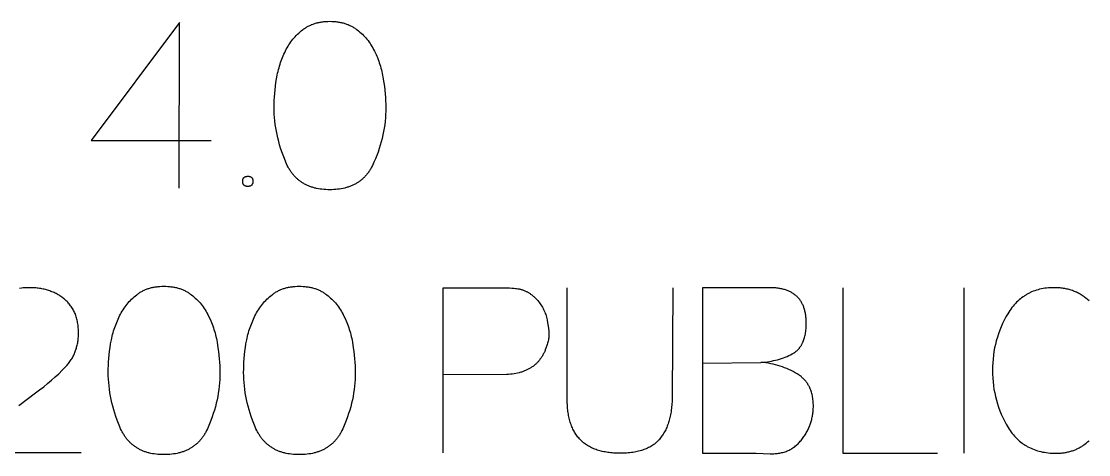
# Model space of a CAD drawing. Header units: millimetres. Extents: x -1220 to 1220, y -1270 to 3400.
# Drawn here: x -448.9 to 28, y 2732.9 to 2926.6 of the extents above; entities that cross this region are included whole.
import ezdxf

# ---------------------------------------------------------------- set-up
doc = ezdxf.new("R2010")
doc.units = ezdxf.units.MM
doc.layers.add('TC', color=220, linetype='CONTINUOUS', true_color=0xff00bb)

msp = doc.modelspace()

# ---------------------------------------------------------------- linework, layer by layer
at = {"layer": 'TC'}
for points in [[(-378.35, 2851.94), (-378.25, 2926.05), (-417.78, 2873.3)], [(-417.78, 2873.3), (-364.08, 2873.3)], [(-450.08, 2754.84), (-446.36, 2757.71), (-442.63, 2760.5), (-440.75, 2761.88), (-438.93, 2763.29), (-437.17, 2764.71), (-435.46, 2766.15), (-433.81, 2767.62), (-432.22, 2769.1), (-430.68, 2770.6), (-429.2, 2772.13), (-428.84, 2772.51), (-428.5, 2772.9), (-428.16, 2773.3), (-427.84, 2773.7), (-427.52, 2774.11), (-427.22, 2774.53), (-426.93, 2774.95), (-426.66, 2775.37), (-426.39, 2775.8), (-426.13, 2776.24), (-425.89, 2776.68), (-425.66, 2777.13), (-425.44, 2777.58), (-425.22, 2778.04), (-425.03, 2778.5), (-424.84, 2778.97), (-424.66, 2779.45), (-424.5, 2779.93), (-424.34, 2780.41), (-424.2, 2780.91), (-424.07, 2781.4), (-423.95, 2781.91), (-423.85, 2782.42), (-423.75, 2782.93), (-423.66, 2783.45), (-423.59, 2783.98), (-423.53, 2784.51), (-423.48, 2785.04), (-423.44, 2785.58), (-423.41, 2786.13), (-423.39, 2786.69), (-423.39, 2787.24), (-423.39, 2787.86), (-423.41, 2788.47), (-423.44, 2789.07), (-423.48, 2789.65), (-423.54, 2790.23), (-423.6, 2790.8), (-423.68, 2791.36), (-423.78, 2791.92), (-423.88, 2792.46), (-423.99, 2792.99), (-424.12, 2793.51), (-424.26, 2794.03), (-424.41, 2794.53), (-424.58, 2795.03), (-424.76, 2795.52), (-424.94, 2795.99), (-425.15, 2796.46), (-425.36, 2796.92), (-425.58, 2797.37), (-425.82, 2797.81), (-426.07, 2798.24), (-426.33, 2798.66), (-426.61, 2799.07), (-426.89, 2799.47), (-427.19, 2799.87), (-427.5, 2800.25), (-427.83, 2800.63), (-428.16, 2800.99), (-428.51, 2801.35), (-428.87, 2801.7), (-429.24, 2802.03), (-429.62, 2802.36), (-430.02, 2802.68), (-430.41, 2802.99), (-430.82, 2803.29), (-431.23, 2803.58), (-431.65, 2803.85), (-432.08, 2804.12), (-432.51, 2804.38), (-432.95, 2804.63), (-433.39, 2804.87), (-433.84, 2805.09), (-434.3, 2805.31), (-434.76, 2805.52), (-435.23, 2805.72), (-435.71, 2805.9), (-436.19, 2806.08), (-436.68, 2806.25), (-437.17, 2806.4), (-437.68, 2806.55), (-438.18, 2806.69), (-438.7, 2806.81), (-439.22, 2806.93), (-439.75, 2807.04), (-440.28, 2807.13), (-440.82, 2807.22), (-441.37, 2807.29), (-441.92, 2807.36), (-442.48, 2807.42), (-443.05, 2807.46), (-443.62, 2807.5), (-444.2, 2807.52), (-445.37, 2807.54), (-446.28, 2807.53), (-447.17, 2807.49), (-448.04, 2807.43), (-448.89, 2807.35), (-449.73, 2807.23)], [(-260.37, 2733.65), (-260.37, 2807.54), (-254.16, 2807.46), (-248.01, 2807.44), (-241.77, 2807.52), (-235.53, 2807.54), (-232.96, 2807.52), (-230.75, 2807.44), (-229.77, 2807.38), (-228.89, 2807.3), (-228.1, 2807.22), (-227.73, 2807.17), (-227.09, 2807.07), (-226.79, 2807.01), (-226.49, 2806.95), (-226.2, 2806.89), (-225.9, 2806.82), (-225.62, 2806.74), (-225.33, 2806.65), (-225.05, 2806.56), (-224.76, 2806.47), (-224.49, 2806.37), (-224.21, 2806.26), (-223.94, 2806.15), (-223.67, 2806.03), (-223.4, 2805.9), (-223.13, 2805.77), (-222.87, 2805.64), (-222.61, 2805.5), (-222.36, 2805.35), (-222.1, 2805.2), (-221.85, 2805.04), (-221.6, 2804.87), (-221.35, 2804.7), (-221.11, 2804.53), (-220.87, 2804.34), (-220.63, 2804.16), (-220.4, 2803.96), (-220.16, 2803.76), (-219.93, 2803.56), (-219.71, 2803.35), (-219.48, 2803.13), (-219.26, 2802.91), (-218.61, 2802.23), (-218.2, 2801.76), (-217.81, 2801.29), (-217.43, 2800.81), (-217.08, 2800.32), (-216.74, 2799.82), (-216.41, 2799.31), (-216.11, 2798.79), (-215.82, 2798.27), (-215.55, 2797.73), (-215.29, 2797.19), (-215.06, 2796.63), (-214.84, 2796.07), (-214.63, 2795.5), (-214.45, 2794.92), (-214.28, 2794.33), (-214.15, 2793.78), (-214.02, 2793.18), (-213.78, 2791.87), (-213.55, 2790.38), (-213.27, 2788.29), (-213.25, 2788.07), (-213.23, 2787.84), (-213.21, 2787.62), (-213.2, 2787.4), (-213.2, 2787.17), (-213.19, 2786.95), (-213.2, 2786.49), (-213.22, 2786.03), (-213.25, 2785.57), (-213.3, 2785.1), (-213.37, 2784.63), (-213.45, 2784.16), (-213.55, 2783.68), (-213.67, 2783.19), (-213.8, 2782.71), (-213.94, 2782.21), (-214.11, 2781.72), (-214.53, 2780.48), (-214.8, 2779.77), (-214.94, 2779.42), (-215.09, 2779.08), (-215.24, 2778.74), (-215.39, 2778.41), (-215.56, 2778.08), (-215.72, 2777.76), (-215.89, 2777.45), (-216.07, 2777.14), (-216.25, 2776.84), (-216.44, 2776.54), (-216.63, 2776.25), (-216.83, 2775.96), (-217.03, 2775.68), (-217.23, 2775.4), (-217.45, 2775.13), (-217.66, 2774.87), (-217.88, 2774.61), (-218.11, 2774.36), (-218.34, 2774.11), (-218.58, 2773.87), (-218.82, 2773.63), (-219.07, 2773.4), (-219.32, 2773.17), (-219.58, 2772.95), (-219.84, 2772.74), (-220.1, 2772.53), (-220.38, 2772.33), (-220.65, 2772.13), (-220.93, 2771.94), (-221.22, 2771.75), (-221.51, 2771.57), (-221.81, 2771.39), (-222.11, 2771.22), (-222.42, 2771.06), (-222.73, 2770.9), (-223.05, 2770.75), (-223.37, 2770.6), (-223.69, 2770.46), (-224.03, 2770.32), (-224.36, 2770.19), (-224.7, 2770.06), (-225.05, 2769.94), (-225.4, 2769.83), (-225.76, 2769.72), (-226.12, 2769.62), (-226.49, 2769.52), (-227.24, 2769.34), (-228, 2769.19), (-228.79, 2769.06), (-229.6, 2768.94), (-230.43, 2768.86), (-231.28, 2768.79), (-232.15, 2768.74), (-260.37, 2768.53)], [(-157.83, 2807.54), (-158.15, 2758.28), (-158.18, 2756.82), (-158.26, 2755.4), (-158.37, 2754.03), (-158.53, 2752.7), (-158.63, 2752.05), (-158.73, 2751.41), (-158.85, 2750.78), (-158.97, 2750.16), (-159.11, 2749.55), (-159.25, 2748.95), (-159.41, 2748.36), (-159.58, 2747.79), (-159.75, 2747.22), (-159.94, 2746.66), (-160.14, 2746.12), (-160.35, 2745.58), (-160.56, 2745.06), (-160.79, 2744.55), (-161.03, 2744.04), (-161.28, 2743.55), (-161.54, 2743.07), (-161.81, 2742.6), (-162.09, 2742.14), (-162.38, 2741.69), (-162.68, 2741.25), (-162.99, 2740.82), (-163.31, 2740.4), (-163.65, 2739.99), (-163.98, 2739.59), (-164.16, 2739.4), (-164.33, 2739.21), (-164.52, 2739.02), (-164.7, 2738.84), (-164.89, 2738.66), (-165.08, 2738.48), (-165.28, 2738.3), (-165.48, 2738.13), (-165.68, 2737.96), (-165.88, 2737.8), (-166.09, 2737.64), (-166.31, 2737.48), (-166.74, 2737.17), (-167.2, 2736.87), (-167.66, 2736.59), (-168.14, 2736.32), (-168.64, 2736.06), (-169.14, 2735.82), (-169.67, 2735.58), (-170.2, 2735.36), (-170.75, 2735.15), (-171.32, 2734.96), (-171.9, 2734.78), (-172.49, 2734.61), (-173.1, 2734.45), (-173.72, 2734.3), (-174.36, 2734.17), (-175.01, 2734.05), (-175.68, 2733.94), (-176.36, 2733.85), (-177.05, 2733.77), (-177.76, 2733.7), (-178.48, 2733.64), (-179.22, 2733.6), (-179.97, 2733.57), (-181.51, 2733.54), (-182.92, 2733.56), (-184.29, 2733.63), (-184.96, 2733.68), (-185.62, 2733.74), (-186.26, 2733.81), (-186.9, 2733.9), (-187.52, 2733.99), (-188.13, 2734.1), (-188.73, 2734.22), (-189.33, 2734.34), (-189.91, 2734.48), (-190.47, 2734.63), (-191.03, 2734.8), (-191.58, 2734.97), (-192.12, 2735.15), (-192.64, 2735.35), (-193.16, 2735.55), (-193.66, 2735.77), (-194.15, 2736), (-194.63, 2736.24), (-195.1, 2736.49), (-195.56, 2736.75), (-196.01, 2737.03), (-196.45, 2737.31), (-196.88, 2737.61), (-197.29, 2737.91), (-197.7, 2738.23), (-198.09, 2738.56), (-198.48, 2738.9), (-198.85, 2739.25), (-199.21, 2739.61), (-199.56, 2739.99), (-199.9, 2740.37), (-200.23, 2740.77), (-200.54, 2741.17), (-200.85, 2741.59), (-201.15, 2742.02), (-201.43, 2742.46), (-201.71, 2742.91), (-201.97, 2743.38), (-202.22, 2743.85), (-202.46, 2744.33), (-202.69, 2744.83), (-202.91, 2745.34), (-203.12, 2745.86), (-203.31, 2746.39), (-203.5, 2746.93), (-203.68, 2747.48), (-203.84, 2748.04), (-203.99, 2748.62), (-204.14, 2749.2), (-204.27, 2749.8), (-204.39, 2750.41), (-204.5, 2751.02), (-204.6, 2751.65), (-204.68, 2752.3), (-204.76, 2752.95), (-204.83, 2753.61), (-204.92, 2754.97), (-204.98, 2756.38), (-204.98, 2807.54)], [(-144.51, 2807.54), (-144.51, 2733.54), (-120.62, 2733.54), (-114.38, 2733.33), (-113.82, 2733.32), (-113.26, 2733.32), (-112.71, 2733.33), (-112.17, 2733.36), (-111.64, 2733.4), (-111.11, 2733.46), (-110.6, 2733.53), (-110.09, 2733.61), (-109.59, 2733.7), (-109.09, 2733.81), (-108.61, 2733.94), (-108.13, 2734.07), (-107.66, 2734.22), (-107.2, 2734.39), (-106.74, 2734.57), (-106.3, 2734.76), (-105.86, 2734.96), (-105.43, 2735.18), (-105, 2735.41), (-104.59, 2735.66), (-104.18, 2735.92), (-103.78, 2736.19), (-103.39, 2736.48), (-103, 2736.78), (-102.63, 2737.09), (-102.26, 2737.42), (-101.9, 2737.76), (-101.55, 2738.12), (-101.2, 2738.49), (-100.87, 2738.87), (-100.54, 2739.26), (-100.22, 2739.67), (-99.59, 2740.52), (-99.29, 2740.95), (-99, 2741.39), (-98.72, 2741.82), (-98.46, 2742.26), (-98.2, 2742.7), (-97.95, 2743.14), (-97.71, 2743.59), (-97.49, 2744.04), (-97.27, 2744.49), (-97.06, 2744.94), (-96.86, 2745.4), (-96.68, 2745.86), (-96.5, 2746.32), (-96.33, 2746.78), (-96.17, 2747.25), (-96.03, 2747.72), (-95.89, 2748.19), (-95.77, 2748.67), (-95.65, 2749.14), (-95.54, 2749.63), (-95.45, 2750.11), (-95.36, 2750.59), (-95.28, 2751.08), (-95.22, 2751.57), (-95.16, 2752.07), (-95.12, 2752.57), (-95.08, 2753.06), (-95.06, 2753.57), (-95.04, 2754.07), (-95.04, 2754.58), (-95.04, 2755.2), (-95.06, 2755.81), (-95.1, 2756.41), (-95.15, 2757), (-95.21, 2757.58), (-95.29, 2758.14), (-95.38, 2758.7), (-95.49, 2759.24), (-95.61, 2759.78), (-95.74, 2760.3), (-95.89, 2760.81), (-96.05, 2761.31), (-96.22, 2761.8), (-96.41, 2762.27), (-96.62, 2762.74), (-96.83, 2763.19), (-96.95, 2763.42), (-97.07, 2763.64), (-97.19, 2763.86), (-97.31, 2764.07), (-97.44, 2764.28), (-97.57, 2764.49), (-97.71, 2764.7), (-97.84, 2764.9), (-97.99, 2765.1), (-98.13, 2765.3), (-98.28, 2765.5), (-98.43, 2765.69), (-98.59, 2765.88), (-98.75, 2766.07), (-98.91, 2766.25), (-99.08, 2766.43), (-99.25, 2766.61), (-99.42, 2766.79), (-99.6, 2766.96), (-99.78, 2767.13), (-99.97, 2767.3), (-100.15, 2767.46), (-100.35, 2767.62), (-100.54, 2767.78), (-100.94, 2768.09), (-101.35, 2768.39), (-101.78, 2768.68), (-102.23, 2768.96), (-103.13, 2769.5), (-104.05, 2770.01), (-104.99, 2770.49), (-105.94, 2770.94), (-106.9, 2771.37), (-107.88, 2771.77), (-108.88, 2772.13), (-109.89, 2772.47), (-110.91, 2772.78), (-111.95, 2773.06), (-113.01, 2773.31), (-114.08, 2773.53), (-115.16, 2773.73), (-116.26, 2773.89), (-117.38, 2774.03), (-118.51, 2774.14)], [(-144.51, 2773.82), (-118.51, 2774.14), (-117.52, 2774.21), (-116.55, 2774.31), (-115.6, 2774.43), (-114.65, 2774.57), (-113.73, 2774.73), (-112.81, 2774.92), (-111.91, 2775.12), (-111.03, 2775.35), (-110.15, 2775.6), (-109.3, 2775.87), (-108.45, 2776.16), (-107.62, 2776.47), (-106.81, 2776.81), (-106.01, 2777.17), (-105.22, 2777.54), (-104.45, 2777.94), (-104.25, 2778.05), (-104.06, 2778.16), (-103.87, 2778.27), (-103.69, 2778.39), (-103.51, 2778.51), (-103.33, 2778.64), (-103.16, 2778.76), (-102.98, 2778.89), (-102.81, 2779.03), (-102.65, 2779.17), (-102.49, 2779.31), (-102.33, 2779.45), (-102.17, 2779.6), (-102.02, 2779.75), (-101.86, 2779.9), (-101.72, 2780.06), (-101.57, 2780.22), (-101.43, 2780.39), (-101.29, 2780.56), (-101.16, 2780.73), (-101.02, 2780.9), (-100.89, 2781.08), (-100.77, 2781.26), (-100.64, 2781.45), (-100.52, 2781.63), (-100.41, 2781.82), (-100.29, 2782.02), (-100.18, 2782.22), (-100.07, 2782.42), (-99.97, 2782.62), (-99.87, 2782.83), (-99.77, 2783.04), (-99.67, 2783.26), (-99.58, 2783.48), (-99.4, 2783.92), (-99.24, 2784.38), (-99.09, 2784.85), (-98.95, 2785.34), (-98.82, 2785.84), (-98.7, 2786.35), (-98.6, 2786.88), (-98.51, 2787.42), (-98.43, 2787.98), (-98.36, 2788.54), (-98.31, 2789.12), (-98.26, 2789.72), (-98.23, 2790.32), (-98.21, 2790.94), (-98.21, 2791.58), (-98.22, 2792.56), (-98.24, 2793.04), (-98.27, 2793.51), (-98.31, 2793.98), (-98.35, 2794.43), (-98.41, 2794.88), (-98.47, 2795.32), (-98.53, 2795.75), (-98.61, 2796.18), (-98.7, 2796.59), (-98.79, 2797), (-98.89, 2797.41), (-99, 2797.8), (-99.11, 2798.18), (-99.24, 2798.56), (-99.37, 2798.93), (-99.51, 2799.3), (-99.66, 2799.65), (-99.82, 2800), (-99.98, 2800.34), (-100.16, 2800.67), (-100.34, 2800.99), (-100.53, 2801.31), (-100.72, 2801.61), (-100.93, 2801.91), (-101.14, 2802.21), (-101.36, 2802.49), (-101.59, 2802.77), (-101.83, 2803.04), (-102.08, 2803.3), (-102.33, 2803.55), (-102.59, 2803.8), (-102.86, 2804.03), (-103.14, 2804.26), (-103.43, 2804.49), (-103.72, 2804.7), (-104.02, 2804.91), (-104.33, 2805.11), (-104.65, 2805.3), (-104.98, 2805.48), (-105.31, 2805.66), (-105.65, 2805.82), (-106, 2805.98), (-106.36, 2806.13), (-106.73, 2806.28), (-107.1, 2806.42), (-107.48, 2806.54), (-107.88, 2806.66), (-108.27, 2806.78), (-108.68, 2806.88), (-109.1, 2806.98), (-109.52, 2807.07), (-109.95, 2807.15), (-110.39, 2807.23), (-110.83, 2807.29), (-111.29, 2807.35), (-111.75, 2807.4), (-112.22, 2807.44), (-112.7, 2807.48), (-113.68, 2807.53), (-114.7, 2807.54), (-144.51, 2807.54)], [(-81.82, 2807.54), (-81.82, 2733.54), (-39.64, 2733.54)], [(-27.8, 2807.54), (-27.8, 2733.54)], [(28.25, 2801.6), (27.49, 2802.26), (26.71, 2802.9), (26.31, 2803.2), (25.91, 2803.49), (25.5, 2803.78), (25.09, 2804.05), (24.67, 2804.32), (24.25, 2804.57), (23.82, 2804.81), (23.39, 2805.04), (22.95, 2805.27), (22.5, 2805.48), (22.05, 2805.68), (21.6, 2805.87), (21.13, 2806.05), (20.67, 2806.22), (20.2, 2806.38), (19.72, 2806.53), (19.24, 2806.67), (18.75, 2806.8), (18.25, 2806.92), (17.76, 2807.03), (17.25, 2807.12), (16.74, 2807.21), (16.23, 2807.29), (15.71, 2807.36), (15.18, 2807.41), (14.65, 2807.46), (14.12, 2807.5), (13.57, 2807.52), (13.03, 2807.54), (12.47, 2807.54), (11.63, 2807.53), (10.8, 2807.5), (9.98, 2807.44), (9.17, 2807.36), (8.38, 2807.26), (7.59, 2807.13), (6.83, 2806.99), (6.07, 2806.81), (5.33, 2806.62), (4.6, 2806.41), (3.89, 2806.17), (3.18, 2805.91), (2.49, 2805.62), (2.15, 2805.47), (1.82, 2805.32), (1.48, 2805.15), (1.15, 2804.99), (0.83, 2804.81), (0.5, 2804.63), (0.18, 2804.45), (-0.14, 2804.26), (-0.45, 2804.06), (-0.76, 2803.86), (-1.07, 2803.66), (-1.37, 2803.44), (-1.97, 2803), (-2.56, 2802.53), (-3.13, 2802.05), (-3.69, 2801.53), (-4.23, 2801), (-4.77, 2800.44), (-5.29, 2799.87), (-5.8, 2799.26), (-6.29, 2798.64), (-6.77, 2797.99), (-7.24, 2797.32), (-7.7, 2796.63), (-8.14, 2795.91), (-8.97, 2794.46), (-9.75, 2793), (-10.47, 2791.51), (-11.15, 2790.01), (-11.76, 2788.48), (-12.33, 2786.94), (-12.84, 2785.39), (-13.29, 2783.81), (-13.7, 2782.21), (-14.04, 2780.6), (-14.34, 2778.97), (-14.58, 2777.32), (-14.77, 2775.65), (-14.9, 2773.97), (-14.98, 2772.26), (-15.01, 2770.54), (-14.98, 2768.82), (-14.9, 2767.11), (-14.77, 2765.43), (-14.57, 2763.76), (-14.33, 2762.1), (-14.03, 2760.47), (-13.68, 2758.85), (-13.27, 2757.25), (-12.8, 2755.66), (-12.29, 2754.1), (-11.71, 2752.55), (-11.09, 2751.02), (-10.41, 2749.5), (-9.67, 2748.01), (-8.88, 2746.53), (-8.03, 2745.06), (-7.58, 2744.36), (-7.12, 2743.67), (-6.64, 2743.01), (-6.15, 2742.36), (-5.64, 2741.74), (-5.13, 2741.15), (-4.59, 2740.57), (-4.04, 2740.02), (-3.48, 2739.49), (-2.91, 2738.99), (-2.31, 2738.5), (-1.71, 2738.04), (-1.4, 2737.82), (-1.09, 2737.6), (-0.78, 2737.39), (-0.46, 2737.19), (-0.14, 2736.99), (0.19, 2736.79), (0.51, 2736.61), (0.85, 2736.42), (1.52, 2736.07), (2.21, 2735.75), (2.91, 2735.44), (3.63, 2735.16), (4.36, 2734.9), (5.1, 2734.67), (5.86, 2734.45), (6.63, 2734.26), (7.42, 2734.09), (8.22, 2733.95), (9.04, 2733.82), (9.86, 2733.72), (10.71, 2733.64), (11.56, 2733.59), (12.44, 2733.55), (13.32, 2733.54), (14.26, 2733.56), (15.19, 2733.6), (15.64, 2733.64), (16.09, 2733.68), (16.54, 2733.73), (16.98, 2733.79), (17.42, 2733.86), (17.85, 2733.93), (18.28, 2734.02), (18.7, 2734.11), (19.12, 2734.2), (19.54, 2734.31), (19.95, 2734.42), (20.35, 2734.55), (20.75, 2734.68), (21.15, 2734.81), (21.54, 2734.96), (21.93, 2735.11), (22.31, 2735.27), (22.69, 2735.44), (23.06, 2735.62), (23.43, 2735.8), (23.79, 2735.99), (24.15, 2736.19), (24.51, 2736.4), (24.86, 2736.62), (25.21, 2736.84), (25.55, 2737.07), (25.88, 2737.31), (26.22, 2737.56), (26.87, 2738.07), (27.51, 2738.6), (28.14, 2739.15)], [(-422.22, 2733.65), (-467.36, 2733.75)]]:
    msp.add_lwpolyline(points, dxfattribs=at)
for points in [[(-311.12, 2926.58), (-310.2, 2926.56), (-309.31, 2926.52), (-308.87, 2926.48), (-308.43, 2926.44), (-308, 2926.39), (-307.58, 2926.34), (-307.15, 2926.27), (-306.74, 2926.2), (-306.33, 2926.13), (-305.92, 2926.04), (-305.52, 2925.95), (-305.13, 2925.85), (-304.74, 2925.74), (-304.35, 2925.62), (-303.97, 2925.5), (-303.59, 2925.37), (-303.22, 2925.23), (-302.86, 2925.09), (-302.5, 2924.94), (-302.14, 2924.78), (-301.79, 2924.61), (-301.44, 2924.44), (-301.1, 2924.25), (-300.77, 2924.06), (-300.44, 2923.87), (-300.11, 2923.66), (-299.79, 2923.45), (-299.47, 2923.23), (-299.16, 2923), (-298.85, 2922.77), (-298.25, 2922.3), (-297.67, 2921.81), (-297.1, 2921.31), (-296.55, 2920.79), (-296.01, 2920.25), (-295.49, 2919.7), (-294.98, 2919.13), (-294.49, 2918.54), (-294.02, 2917.94), (-293.56, 2917.32), (-293.12, 2916.68), (-292.69, 2916.03), (-292.28, 2915.36), (-291.88, 2914.68), (-291.5, 2913.97), (-291.14, 2913.26), (-290.45, 2911.81), (-290.13, 2911.08), (-289.82, 2910.34), (-289.53, 2909.58), (-289.25, 2908.83), (-288.98, 2908.06), (-288.73, 2907.28), (-288.49, 2906.5), (-288.27, 2905.71), (-288.06, 2904.91), (-287.87, 2904.1), (-287.68, 2903.28), (-287.52, 2902.46), (-287.36, 2901.62), (-286.95, 2899.1), (-286.72, 2897.45), (-286.52, 2895.81), (-286.35, 2894.2), (-286.23, 2892.61), (-286.14, 2891.05), (-286.08, 2889.51), (-286.06, 2887.99), (-286.08, 2886.47), (-286.15, 2884.95), (-286.25, 2883.43), (-286.39, 2881.91), (-286.58, 2880.38), (-286.81, 2878.86), (-287.07, 2877.33), (-287.38, 2875.81), (-287.73, 2874.28), (-288.13, 2872.75), (-288.56, 2871.22), (-289.04, 2869.7), (-289.55, 2868.17), (-290.11, 2866.63), (-290.71, 2865.1), (-291.35, 2863.57), (-291.68, 2862.82), (-292.03, 2862.09), (-292.4, 2861.38), (-292.59, 2861.03), (-292.79, 2860.7), (-292.99, 2860.36), (-293.2, 2860.04), (-293.41, 2859.72), (-293.62, 2859.4), (-293.84, 2859.09), (-294.06, 2858.79), (-294.29, 2858.5), (-294.53, 2858.21), (-294.76, 2857.92), (-295.01, 2857.64), (-295.25, 2857.37), (-295.5, 2857.1), (-295.76, 2856.84), (-296.02, 2856.59), (-296.29, 2856.34), (-296.56, 2856.1), (-296.83, 2855.86), (-297.11, 2855.63), (-297.39, 2855.41), (-297.68, 2855.19), (-297.97, 2854.97), (-298.27, 2854.77), (-298.57, 2854.57), (-298.88, 2854.37), (-299.19, 2854.18), (-299.51, 2854), (-299.83, 2853.83), (-300.15, 2853.65), (-300.48, 2853.49), (-300.82, 2853.33), (-301.16, 2853.18), (-301.5, 2853.03), (-301.85, 2852.89), (-302.2, 2852.76), (-302.56, 2852.63), (-302.92, 2852.5), (-303.28, 2852.39), (-303.65, 2852.28), (-304.03, 2852.17), (-304.41, 2852.07), (-305.18, 2851.89), (-305.98, 2851.74), (-306.79, 2851.61), (-307.62, 2851.5), (-308.46, 2851.42), (-309.33, 2851.36), (-310.21, 2851.32), (-311.12, 2851.31), (-312.01, 2851.32), (-312.89, 2851.36), (-313.75, 2851.42), (-314.59, 2851.5), (-315.42, 2851.61), (-316.22, 2851.74), (-317.01, 2851.9), (-317.39, 2851.99), (-317.78, 2852.08), (-318.15, 2852.18), (-318.53, 2852.29), (-318.9, 2852.4), (-319.26, 2852.52), (-319.62, 2852.64), (-319.97, 2852.77), (-320.32, 2852.9), (-320.67, 2853.05), (-321.01, 2853.19), (-321.35, 2853.35), (-321.68, 2853.51), (-322.01, 2853.67), (-322.33, 2853.85), (-322.65, 2854.03), (-322.96, 2854.21), (-323.27, 2854.4), (-323.58, 2854.6), (-323.88, 2854.8), (-324.18, 2855.01), (-324.47, 2855.22), (-324.75, 2855.44), (-325.04, 2855.67), (-325.31, 2855.9), (-325.59, 2856.14), (-325.86, 2856.38), (-326.12, 2856.63), (-326.38, 2856.89), (-326.63, 2857.15), (-326.88, 2857.42), (-327.13, 2857.7), (-327.37, 2857.98), (-327.61, 2858.26), (-327.84, 2858.56), (-328.07, 2858.86), (-328.29, 2859.16), (-328.51, 2859.47), (-328.72, 2859.79), (-328.93, 2860.11), (-329.14, 2860.44), (-329.34, 2860.78), (-329.54, 2861.12), (-329.73, 2861.47), (-330.1, 2862.18), (-330.45, 2862.92), (-330.78, 2863.68), (-331.41, 2865.22), (-331.99, 2866.76), (-332.54, 2868.3), (-333.05, 2869.84), (-333.51, 2871.38), (-333.94, 2872.91), (-334.32, 2874.44), (-334.66, 2875.97), (-334.97, 2877.49), (-335.23, 2879.01), (-335.45, 2880.53), (-335.64, 2882.05), (-335.78, 2883.57), (-335.88, 2885.08), (-335.94, 2886.59), (-335.96, 2888.1), (-335.94, 2889.61), (-335.89, 2891.16), (-335.81, 2892.72), (-335.7, 2894.31), (-335.55, 2895.92), (-335.36, 2897.55), (-335.15, 2899.21), (-334.9, 2900.89), (-334.59, 2902.56), (-334.41, 2903.39), (-334.22, 2904.2), (-334.01, 2905.01), (-333.79, 2905.81), (-333.56, 2906.61), (-333.32, 2907.39), (-333.06, 2908.16), (-332.79, 2908.93), (-332.5, 2909.69), (-332.21, 2910.44), (-331.9, 2911.18), (-331.57, 2911.92), (-331.24, 2912.64), (-330.89, 2913.36), (-330.52, 2914.07), (-330.14, 2914.76), (-329.75, 2915.43), (-329.34, 2916.09), (-328.92, 2916.73), (-328.48, 2917.36), (-328.02, 2917.97), (-327.56, 2918.57), (-327.07, 2919.15), (-326.57, 2919.71), (-326.06, 2920.26), (-325.53, 2920.79), (-324.99, 2921.31), (-324.43, 2921.81), (-323.86, 2922.3), (-323.27, 2922.77), (-322.97, 2923), (-322.66, 2923.23), (-322.34, 2923.45), (-322.02, 2923.66), (-321.69, 2923.87), (-321.36, 2924.06), (-321.03, 2924.25), (-320.69, 2924.44), (-320.35, 2924.61), (-320, 2924.78), (-319.64, 2924.94), (-319.28, 2925.09), (-318.92, 2925.23), (-318.55, 2925.37), (-318.18, 2925.5), (-317.8, 2925.62), (-317.42, 2925.74), (-317.03, 2925.85), (-316.64, 2925.95), (-316.25, 2926.04), (-315.84, 2926.13), (-315.44, 2926.2), (-315.03, 2926.27), (-314.61, 2926.34), (-314.19, 2926.39), (-313.77, 2926.44), (-313.34, 2926.48), (-312.9, 2926.52), (-312.02, 2926.56)], [(-347.69, 2857.33), (-347.56, 2857.33), (-347.43, 2857.32), (-347.36, 2857.32), (-347.3, 2857.31), (-347.23, 2857.31), (-347.17, 2857.3), (-347.11, 2857.29), (-347.05, 2857.28), (-347, 2857.27), (-346.94, 2857.26), (-346.88, 2857.24), (-346.83, 2857.23), (-346.78, 2857.21), (-346.72, 2857.19), (-346.67, 2857.18), (-346.62, 2857.16), (-346.57, 2857.14), (-346.52, 2857.12), (-346.48, 2857.09), (-346.43, 2857.07), (-346.38, 2857.05), (-346.34, 2857.02), (-346.3, 2856.99), (-346.26, 2856.97), (-346.22, 2856.94), (-346.18, 2856.91), (-346.14, 2856.88), (-346.1, 2856.85), (-346.06, 2856.81), (-346.03, 2856.78), (-345.99, 2856.74), (-345.96, 2856.71), (-345.93, 2856.67), (-345.9, 2856.63), (-345.87, 2856.59), (-345.84, 2856.55), (-345.81, 2856.51), (-345.79, 2856.47), (-345.76, 2856.42), (-345.74, 2856.38), (-345.71, 2856.33), (-345.69, 2856.28), (-345.67, 2856.24), (-345.65, 2856.19), (-345.63, 2856.14), (-345.61, 2856.08), (-345.6, 2856.03), (-345.58, 2855.98), (-345.57, 2855.92), (-345.55, 2855.87), (-345.54, 2855.81), (-345.53, 2855.75), (-345.52, 2855.69), (-345.51, 2855.63), (-345.5, 2855.57), (-345.49, 2855.51), (-345.49, 2855.45), (-345.48, 2855.38), (-345.48, 2855.25), (-345.47, 2855.11), (-345.48, 2854.97), (-345.48, 2854.83), (-345.49, 2854.7), (-345.5, 2854.63), (-345.51, 2854.57), (-345.52, 2854.51), (-345.53, 2854.44), (-345.54, 2854.38), (-345.55, 2854.32), (-345.57, 2854.26), (-345.58, 2854.21), (-345.6, 2854.15), (-345.61, 2854.1), (-345.63, 2854.04), (-345.65, 2853.99), (-345.67, 2853.94), (-345.69, 2853.89), (-345.71, 2853.84), (-345.74, 2853.79), (-345.76, 2853.74), (-345.79, 2853.7), (-345.81, 2853.65), (-345.84, 2853.61), (-345.87, 2853.56), (-345.9, 2853.52), (-345.93, 2853.48), (-345.96, 2853.44), (-345.99, 2853.41), (-346.03, 2853.37), (-346.06, 2853.33), (-346.1, 2853.3), (-346.14, 2853.26), (-346.18, 2853.23), (-346.22, 2853.2), (-346.26, 2853.17), (-346.3, 2853.14), (-346.34, 2853.11), (-346.38, 2853.09), (-346.43, 2853.06), (-346.48, 2853.04), (-346.52, 2853.01), (-346.57, 2852.99), (-346.62, 2852.97), (-346.67, 2852.95), (-346.72, 2852.93), (-346.78, 2852.92), (-346.83, 2852.9), (-346.88, 2852.88), (-346.94, 2852.87), (-347, 2852.86), (-347.05, 2852.84), (-347.11, 2852.83), (-347.17, 2852.82), (-347.23, 2852.82), (-347.3, 2852.81), (-347.36, 2852.8), (-347.43, 2852.8), (-347.49, 2852.79), (-347.56, 2852.79), (-347.69, 2852.79), (-347.84, 2852.79), (-347.98, 2852.8), (-348.04, 2852.8), (-348.11, 2852.81), (-348.17, 2852.82), (-348.24, 2852.82), (-348.3, 2852.83), (-348.36, 2852.84), (-348.42, 2852.86), (-348.48, 2852.87), (-348.54, 2852.88), (-348.6, 2852.9), (-348.66, 2852.92), (-348.71, 2852.93), (-348.77, 2852.95), (-348.82, 2852.97), (-348.87, 2852.99), (-348.92, 2853.01), (-348.97, 2853.04), (-349.02, 2853.06), (-349.07, 2853.09), (-349.11, 2853.11), (-349.16, 2853.14), (-349.2, 2853.17), (-349.24, 2853.2), (-349.28, 2853.23), (-349.32, 2853.26), (-349.36, 2853.3), (-349.4, 2853.33), (-349.44, 2853.37), (-349.47, 2853.41), (-349.51, 2853.44), (-349.54, 2853.48), (-349.57, 2853.52), (-349.61, 2853.56), (-349.64, 2853.61), (-349.66, 2853.65), (-349.69, 2853.7), (-349.72, 2853.74), (-349.74, 2853.79), (-349.77, 2853.84), (-349.79, 2853.89), (-349.81, 2853.94), (-349.84, 2853.99), (-349.86, 2854.04), (-349.87, 2854.1), (-349.89, 2854.15), (-349.91, 2854.21), (-349.92, 2854.26), (-349.94, 2854.32), (-349.95, 2854.38), (-349.96, 2854.44), (-349.97, 2854.51), (-349.98, 2854.57), (-349.99, 2854.63), (-350, 2854.7), (-350.01, 2854.76), (-350.01, 2854.83), (-350.02, 2854.97), (-350.02, 2855.11), (-350.02, 2855.25), (-350.01, 2855.32), (-350.01, 2855.38), (-350.01, 2855.45), (-350, 2855.51), (-349.99, 2855.57), (-349.98, 2855.63), (-349.97, 2855.69), (-349.96, 2855.75), (-349.95, 2855.81), (-349.94, 2855.87), (-349.92, 2855.92), (-349.91, 2855.98), (-349.89, 2856.03), (-349.87, 2856.08), (-349.86, 2856.14), (-349.84, 2856.19), (-349.81, 2856.24), (-349.79, 2856.28), (-349.77, 2856.33), (-349.74, 2856.38), (-349.72, 2856.42), (-349.69, 2856.47), (-349.66, 2856.51), (-349.64, 2856.55), (-349.61, 2856.59), (-349.57, 2856.63), (-349.54, 2856.67), (-349.51, 2856.71), (-349.47, 2856.74), (-349.44, 2856.78), (-349.4, 2856.81), (-349.36, 2856.85), (-349.32, 2856.88), (-349.28, 2856.91), (-349.24, 2856.94), (-349.2, 2856.97), (-349.16, 2856.99), (-349.11, 2857.02), (-349.07, 2857.05), (-349.02, 2857.07), (-348.97, 2857.09), (-348.92, 2857.12), (-348.87, 2857.14), (-348.82, 2857.16), (-348.77, 2857.18), (-348.71, 2857.19), (-348.66, 2857.21), (-348.6, 2857.23), (-348.54, 2857.24), (-348.48, 2857.26), (-348.42, 2857.27), (-348.36, 2857.28), (-348.3, 2857.29), (-348.24, 2857.3), (-348.17, 2857.31), (-348.11, 2857.31), (-347.98, 2857.32), (-347.84, 2857.33)], [(-385.22, 2808.18), (-384.31, 2808.16), (-383.41, 2808.12), (-382.97, 2808.08), (-382.54, 2808.04), (-382.11, 2807.99), (-381.68, 2807.94), (-381.26, 2807.87), (-380.85, 2807.8), (-380.43, 2807.73), (-380.03, 2807.64), (-379.63, 2807.55), (-379.23, 2807.45), (-378.84, 2807.34), (-378.46, 2807.22), (-378.08, 2807.1), (-377.7, 2806.97), (-377.33, 2806.83), (-376.96, 2806.69), (-376.6, 2806.54), (-376.25, 2806.38), (-375.9, 2806.21), (-375.55, 2806.04), (-375.21, 2805.85), (-374.87, 2805.66), (-374.54, 2805.47), (-374.21, 2805.26), (-373.89, 2805.05), (-373.58, 2804.83), (-373.27, 2804.6), (-372.96, 2804.37), (-372.36, 2803.9), (-371.78, 2803.41), (-371.21, 2802.91), (-370.65, 2802.39), (-370.12, 2801.85), (-369.59, 2801.3), (-369.09, 2800.73), (-368.6, 2800.14), (-368.12, 2799.54), (-367.67, 2798.92), (-367.22, 2798.28), (-366.8, 2797.63), (-366.38, 2796.96), (-365.99, 2796.28), (-365.61, 2795.57), (-365.24, 2794.86), (-364.56, 2793.41), (-364.24, 2792.68), (-363.93, 2791.94), (-363.63, 2791.18), (-363.35, 2790.43), (-363.09, 2789.66), (-362.84, 2788.88), (-362.6, 2788.1), (-362.38, 2787.31), (-362.17, 2786.51), (-361.97, 2785.7), (-361.79, 2784.88), (-361.62, 2784.06), (-361.47, 2783.22), (-361.06, 2780.7), (-360.82, 2779.05), (-360.62, 2777.41), (-360.46, 2775.8), (-360.33, 2774.21), (-360.24, 2772.65), (-360.19, 2771.11), (-360.17, 2769.59), (-360.19, 2768.07), (-360.25, 2766.55), (-360.35, 2765.03), (-360.5, 2763.51), (-360.68, 2761.98), (-360.91, 2760.46), (-361.18, 2758.93), (-361.49, 2757.41), (-361.84, 2755.88), (-362.23, 2754.35), (-362.67, 2752.82), (-363.14, 2751.3), (-363.66, 2749.77), (-364.22, 2748.23), (-364.81, 2746.7), (-365.45, 2745.17), (-365.79, 2744.42), (-366.14, 2743.69), (-366.51, 2742.98), (-366.7, 2742.63), (-366.9, 2742.3), (-367.1, 2741.96), (-367.3, 2741.64), (-367.51, 2741.32), (-367.73, 2741), (-367.95, 2740.69), (-368.17, 2740.39), (-368.4, 2740.1), (-368.63, 2739.81), (-368.87, 2739.52), (-369.11, 2739.24), (-369.36, 2738.97), (-369.61, 2738.7), (-369.87, 2738.44), (-370.13, 2738.19), (-370.39, 2737.94), (-370.66, 2737.7), (-370.94, 2737.46), (-371.22, 2737.23), (-371.5, 2737.01), (-371.79, 2736.79), (-372.08, 2736.57), (-372.38, 2736.37), (-372.68, 2736.17), (-372.99, 2735.97), (-373.3, 2735.78), (-373.61, 2735.6), (-373.93, 2735.43), (-374.26, 2735.25), (-374.59, 2735.09), (-374.92, 2734.93), (-375.26, 2734.78), (-375.6, 2734.63), (-375.95, 2734.49), (-376.3, 2734.36), (-376.66, 2734.23), (-377.02, 2734.1), (-377.39, 2733.99), (-377.76, 2733.88), (-378.14, 2733.77), (-378.52, 2733.67), (-379.29, 2733.49), (-380.08, 2733.34), (-380.89, 2733.21), (-381.72, 2733.1), (-382.57, 2733.02), (-383.44, 2732.96), (-384.32, 2732.92), (-385.22, 2732.91), (-386.12, 2732.92), (-387, 2732.96), (-387.86, 2733.02), (-388.7, 2733.1), (-389.52, 2733.21), (-390.33, 2733.34), (-391.11, 2733.5), (-391.5, 2733.59), (-391.88, 2733.68), (-392.26, 2733.78), (-392.63, 2733.89), (-393, 2734), (-393.37, 2734.12), (-393.73, 2734.24), (-394.08, 2734.37), (-394.43, 2734.5), (-394.78, 2734.65), (-395.12, 2734.79), (-395.45, 2734.95), (-395.79, 2735.11), (-396.11, 2735.27), (-396.44, 2735.45), (-396.76, 2735.63), (-397.07, 2735.81), (-397.38, 2736), (-397.68, 2736.2), (-397.98, 2736.4), (-398.28, 2736.61), (-398.57, 2736.82), (-398.86, 2737.04), (-399.14, 2737.27), (-399.42, 2737.5), (-399.69, 2737.74), (-399.96, 2737.98), (-400.22, 2738.23), (-400.48, 2738.49), (-400.74, 2738.75), (-400.99, 2739.02), (-401.24, 2739.3), (-401.48, 2739.58), (-401.71, 2739.86), (-401.95, 2740.16), (-402.17, 2740.46), (-402.4, 2740.76), (-402.62, 2741.07), (-402.83, 2741.39), (-403.04, 2741.71), (-403.24, 2742.04), (-403.44, 2742.38), (-403.64, 2742.72), (-403.83, 2743.07), (-404.2, 2743.78), (-404.55, 2744.52), (-404.89, 2745.28), (-405.51, 2746.82), (-406.1, 2748.36), (-406.65, 2749.9), (-407.15, 2751.44), (-407.62, 2752.98), (-408.04, 2754.51), (-408.43, 2756.04), (-408.77, 2757.57), (-409.07, 2759.09), (-409.34, 2760.61), (-409.56, 2762.13), (-409.74, 2763.65), (-409.88, 2765.17), (-409.98, 2766.68), (-410.05, 2768.19), (-410.07, 2769.7), (-410.05, 2771.21), (-410, 2772.76), (-409.92, 2774.32), (-409.8, 2775.91), (-409.65, 2777.52), (-409.47, 2779.15), (-409.26, 2780.81), (-409.01, 2782.49), (-408.69, 2784.16), (-408.51, 2784.99), (-408.32, 2785.8), (-408.12, 2786.61), (-407.9, 2787.41), (-407.67, 2788.21), (-407.42, 2788.99), (-407.16, 2789.76), (-406.89, 2790.53), (-406.61, 2791.29), (-406.31, 2792.04), (-406, 2792.78), (-405.68, 2793.52), (-405.34, 2794.24), (-404.99, 2794.96), (-404.63, 2795.67), (-404.25, 2796.36), (-403.85, 2797.03), (-403.44, 2797.69), (-403.02, 2798.33), (-402.58, 2798.96), (-402.13, 2799.57), (-401.66, 2800.17), (-401.18, 2800.75), (-400.68, 2801.31), (-400.17, 2801.86), (-399.64, 2802.39), (-399.1, 2802.91), (-398.54, 2803.41), (-397.97, 2803.9), (-397.38, 2804.37), (-397.07, 2804.6), (-396.76, 2804.83), (-396.45, 2805.05), (-396.13, 2805.26), (-395.8, 2805.47), (-395.47, 2805.66), (-395.14, 2805.85), (-394.8, 2806.04), (-394.45, 2806.21), (-394.1, 2806.38), (-393.75, 2806.54), (-393.39, 2806.69), (-393.03, 2806.83), (-392.66, 2806.97), (-392.29, 2807.1), (-391.91, 2807.22), (-391.53, 2807.34), (-391.14, 2807.45), (-390.75, 2807.55), (-390.35, 2807.64), (-389.95, 2807.73), (-389.54, 2807.8), (-389.13, 2807.87), (-388.72, 2807.94), (-388.3, 2807.99), (-387.87, 2808.04), (-387.44, 2808.08), (-387.01, 2808.12), (-386.12, 2808.16)], [(-324.75, 2808.18), (-323.84, 2808.16), (-322.94, 2808.12), (-322.5, 2808.08), (-322.07, 2808.04), (-321.64, 2807.99), (-321.21, 2807.94), (-320.79, 2807.87), (-320.38, 2807.8), (-319.97, 2807.73), (-319.56, 2807.64), (-319.16, 2807.55), (-318.76, 2807.45), (-318.37, 2807.34), (-317.99, 2807.22), (-317.61, 2807.1), (-317.23, 2806.97), (-316.86, 2806.83), (-316.49, 2806.69), (-316.13, 2806.54), (-315.78, 2806.38), (-315.43, 2806.21), (-315.08, 2806.04), (-314.74, 2805.85), (-314.4, 2805.66), (-314.07, 2805.47), (-313.75, 2805.26), (-313.43, 2805.05), (-313.11, 2804.83), (-312.8, 2804.6), (-312.49, 2804.37), (-311.89, 2803.9), (-311.31, 2803.41), (-310.74, 2802.91), (-310.19, 2802.39), (-309.65, 2801.85), (-309.13, 2801.3), (-308.62, 2800.73), (-308.13, 2800.14), (-307.66, 2799.54), (-307.2, 2798.92), (-306.75, 2798.28), (-306.33, 2797.63), (-305.91, 2796.96), (-305.52, 2796.28), (-305.14, 2795.57), (-304.77, 2794.86), (-304.09, 2793.41), (-303.77, 2792.68), (-303.46, 2791.94), (-303.17, 2791.18), (-302.89, 2790.43), (-302.62, 2789.66), (-302.37, 2788.88), (-302.13, 2788.1), (-301.91, 2787.31), (-301.7, 2786.51), (-301.5, 2785.7), (-301.32, 2784.88), (-301.15, 2784.06), (-301, 2783.22), (-300.59, 2780.7), (-300.35, 2779.05), (-300.15, 2777.41), (-299.99, 2775.8), (-299.86, 2774.21), (-299.77, 2772.65), (-299.72, 2771.11), (-299.7, 2769.59), (-299.72, 2768.07), (-299.78, 2766.55), (-299.89, 2765.03), (-300.03, 2763.51), (-300.22, 2761.98), (-300.44, 2760.46), (-300.71, 2758.93), (-301.02, 2757.41), (-301.37, 2755.88), (-301.76, 2754.35), (-302.2, 2752.82), (-302.67, 2751.3), (-303.19, 2749.77), (-303.75, 2748.23), (-304.35, 2746.7), (-304.99, 2745.17), (-305.32, 2744.42), (-305.67, 2743.69), (-306.04, 2742.98), (-306.23, 2742.63), (-306.43, 2742.3), (-306.63, 2741.96), (-306.83, 2741.64), (-307.04, 2741.32), (-307.26, 2741), (-307.48, 2740.69), (-307.7, 2740.39), (-307.93, 2740.1), (-308.16, 2739.81), (-308.4, 2739.52), (-308.64, 2739.24), (-308.89, 2738.97), (-309.14, 2738.7), (-309.4, 2738.44), (-309.66, 2738.19), (-309.92, 2737.94), (-310.19, 2737.7), (-310.47, 2737.46), (-310.75, 2737.23), (-311.03, 2737.01), (-311.32, 2736.79), (-311.61, 2736.57), (-311.91, 2736.37), (-312.21, 2736.17), (-312.52, 2735.97), (-312.83, 2735.78), (-313.14, 2735.6), (-313.46, 2735.43), (-313.79, 2735.25), (-314.12, 2735.09), (-314.45, 2734.93), (-314.79, 2734.78), (-315.14, 2734.63), (-315.48, 2734.49), (-315.84, 2734.36), (-316.19, 2734.23), (-316.55, 2734.1), (-316.92, 2733.99), (-317.29, 2733.88), (-317.67, 2733.77), (-318.05, 2733.67), (-318.82, 2733.49), (-319.61, 2733.34), (-320.42, 2733.21), (-321.25, 2733.1), (-322.1, 2733.02), (-322.97, 2732.96), (-323.85, 2732.92), (-324.75, 2732.91), (-325.65, 2732.92), (-326.53, 2732.96), (-327.39, 2733.02), (-328.23, 2733.1), (-329.05, 2733.21), (-329.86, 2733.34), (-330.64, 2733.5), (-331.03, 2733.59), (-331.41, 2733.68), (-331.79, 2733.78), (-332.16, 2733.89), (-332.53, 2734), (-332.9, 2734.12), (-333.26, 2734.24), (-333.61, 2734.37), (-333.96, 2734.5), (-334.31, 2734.65), (-334.65, 2734.79), (-334.99, 2734.95), (-335.32, 2735.11), (-335.65, 2735.27), (-335.97, 2735.45), (-336.29, 2735.63), (-336.6, 2735.81), (-336.91, 2736), (-337.22, 2736.2), (-337.52, 2736.4), (-337.81, 2736.61), (-338.1, 2736.82), (-338.39, 2737.04), (-338.67, 2737.27), (-338.95, 2737.5), (-339.22, 2737.74), (-339.49, 2737.98), (-339.76, 2738.23), (-340.02, 2738.49), (-340.27, 2738.75), (-340.52, 2739.02), (-340.77, 2739.3), (-341.01, 2739.58), (-341.25, 2739.86), (-341.48, 2740.16), (-341.71, 2740.46), (-341.93, 2740.76), (-342.15, 2741.07), (-342.36, 2741.39), (-342.57, 2741.71), (-342.78, 2742.04), (-342.98, 2742.38), (-343.17, 2742.72), (-343.36, 2743.07), (-343.73, 2743.78), (-344.08, 2744.52), (-344.42, 2745.28), (-345.04, 2746.82), (-345.63, 2748.36), (-346.18, 2749.9), (-346.68, 2751.44), (-347.15, 2752.98), (-347.57, 2754.51), (-347.96, 2756.04), (-348.3, 2757.57), (-348.61, 2759.09), (-348.87, 2760.61), (-349.09, 2762.13), (-349.27, 2763.65), (-349.41, 2765.17), (-349.52, 2766.68), (-349.58, 2768.19), (-349.6, 2769.7), (-349.58, 2771.21), (-349.53, 2772.76), (-349.45, 2774.32), (-349.33, 2775.91), (-349.18, 2777.52), (-349, 2779.15), (-348.79, 2780.81), (-348.54, 2782.49), (-348.22, 2784.16), (-348.04, 2784.99), (-347.85, 2785.8), (-347.65, 2786.61), (-347.43, 2787.41), (-347.2, 2788.21), (-346.95, 2788.99), (-346.7, 2789.76), (-346.43, 2790.53), (-346.14, 2791.29), (-345.84, 2792.04), (-345.53, 2792.78), (-345.21, 2793.52), (-344.87, 2794.24), (-344.52, 2794.96), (-344.16, 2795.67), (-343.78, 2796.36), (-343.39, 2797.03), (-342.98, 2797.69), (-342.55, 2798.33), (-342.11, 2798.96), (-341.66, 2799.57), (-341.19, 2800.17), (-340.71, 2800.75), (-340.21, 2801.31), (-339.7, 2801.86), (-339.17, 2802.39), (-338.63, 2802.91), (-338.07, 2803.41), (-337.5, 2803.9), (-336.91, 2804.37), (-336.6, 2804.6), (-336.29, 2804.83), (-335.98, 2805.05), (-335.66, 2805.26), (-335.33, 2805.47), (-335, 2805.66), (-334.67, 2805.85), (-334.33, 2806.04), (-333.98, 2806.21), (-333.63, 2806.38), (-333.28, 2806.54), (-332.92, 2806.69), (-332.56, 2806.83), (-332.19, 2806.97), (-331.82, 2807.1), (-331.44, 2807.22), (-331.06, 2807.34), (-330.67, 2807.45), (-330.28, 2807.55), (-329.88, 2807.64), (-329.48, 2807.73), (-329.08, 2807.8), (-328.66, 2807.87), (-328.25, 2807.94), (-327.83, 2807.99), (-327.4, 2808.04), (-326.97, 2808.08), (-326.54, 2808.12), (-325.66, 2808.16)]]:
    msp.add_lwpolyline(points, close=True, dxfattribs=at)

doc.saveas('drawing.dxf')
